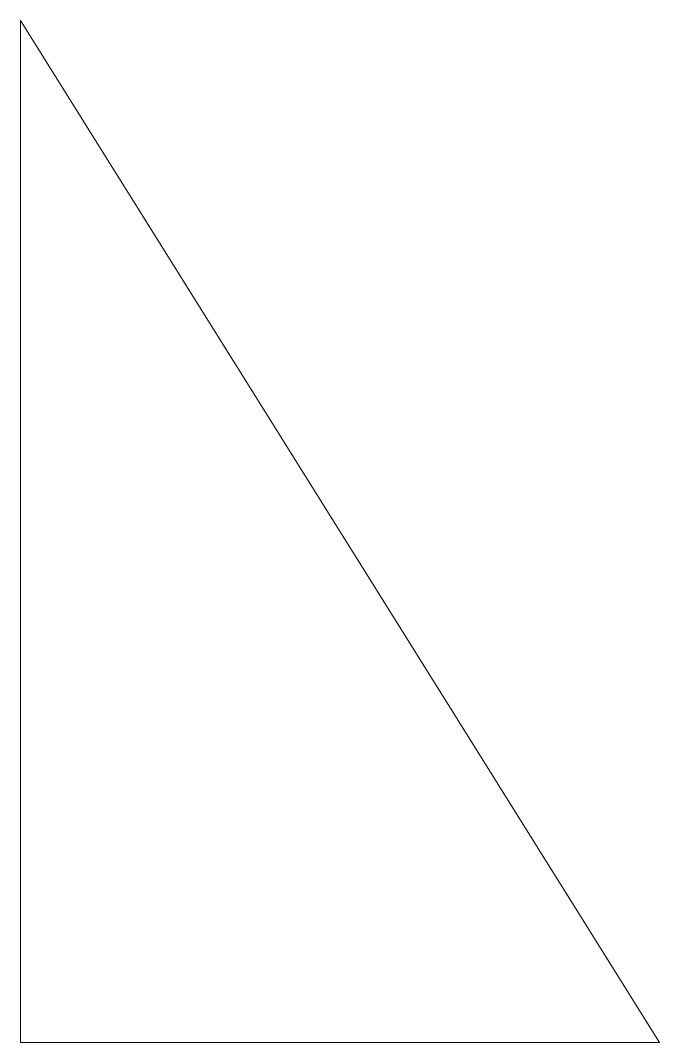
# Model space of a CAD drawing. Header units: inches. Extents: x -0.62 to 0.62, y -1 to 1.
import ezdxf

# ---------------------------------------------------------------- set-up
doc = ezdxf.new("R2010")
doc.units = ezdxf.units.IN
doc.header["$MEASUREMENT"] = 0

msp = doc.modelspace()

# ---------------------------------------------------------------- linework, layer by layer
at = {"color": 7, "linetype": 'Continuous', "lineweight": 15}
for p, q in [((-0.625, 1), (-0.625, -1)), ((0.625, -1), (-0.625, 1)), ((-0.625, -1), (0.625, -1))]:
    msp.add_line(p, q, dxfattribs=at)

doc.saveas('drawing.dxf')
